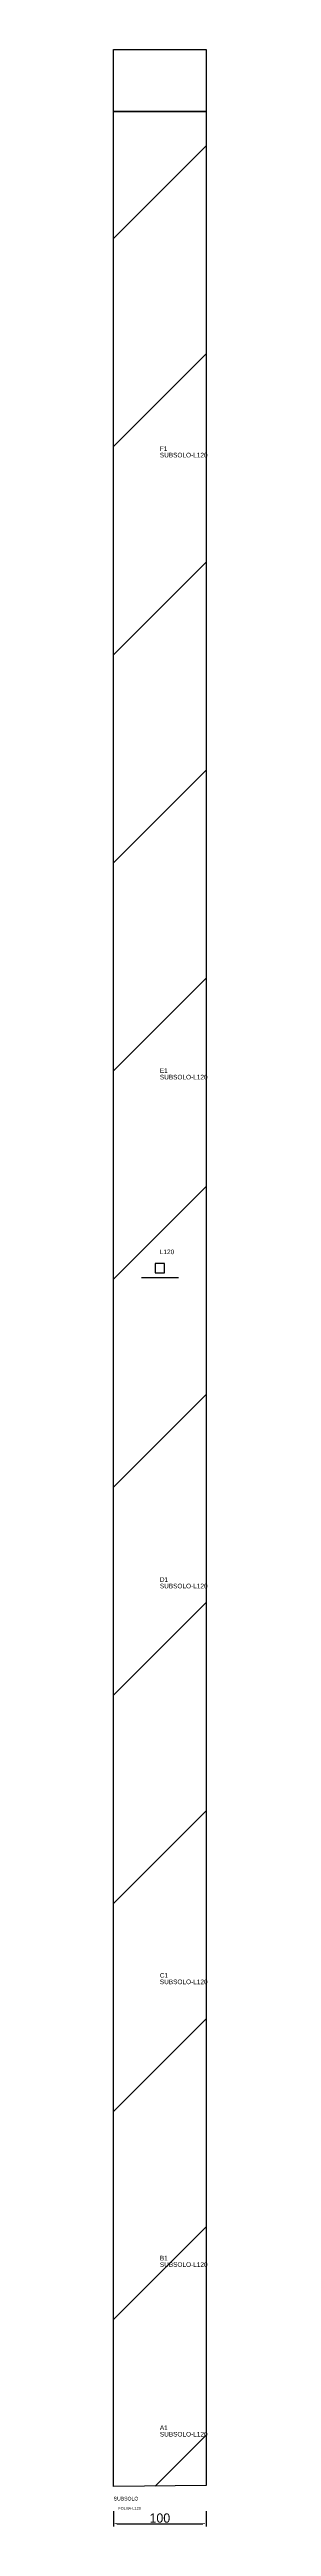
# Model space of a CAD drawing. Header units: metres. Extents: x 222 to 324, y -2470 to 24479.
# Drawn here: x 222 to 324, y -2470 to 202 of the extents above; entities that cross this region are included whole.
import ezdxf

# ---------------------------------------------------------------- set-up
doc = ezdxf.new("R2010")
doc.units = ezdxf.units.M
for name, color, linetype in [('3', 3, 'CONTINUOUS'), ('AUX00', 7, 'CONTINUOUS'), ('COTA', 241, 'CONTINUOUS'), ('FOLHA', 255, 'CONTINUOUS'), ('Hachura', 251, 'CONTINUOUS'), ('NOMENCLATURA', 7, 'CONTINUOUS'), ('Nível', 160, 'CONTINUOUS'), ('Painéis', 200, 'CONTINUOUS'), ('Pilares', 5, 'CONTINUOUS'), ('SARR_2.2x7', 40, 'CONTINUOUS')]:
    doc.layers.add(name, color=color, linetype=linetype)
doc.styles.add('ARIAL', font='Arial.ttf')
doc.styles.add('STR_STANDARD', font='arial.ttf')
doc.dimstyles.new('EZ DXF', dxfattribs={"dimtxt": 10, "dimasz": 3.5, "dimexe": 3, "dimexo": 1.5, "dimgap": 1, "dimtad": 1, "dimdec": 1, "dimdsep": 46, "dimcen": 2.5, "dimazin": 3, "dimtfac": 1, "dimtmove": 0, "dimatfit": 3})

msp = doc.modelspace()

# ---------------------------------------------------------------- hatches: boundary and pattern name
at = {"layer": 'Hachura'}
h = msp.add_hatch(dxfattribs=at)
h.set_pattern_fill('ANSI31', scale=50)
h.paths.add_polyline_path([(222.2, -2427.48), (222.2, 201.5), (322.2, 201.5), (322.2, -2426.23)])
h = msp.add_hatch(dxfattribs=at)
h.set_pattern_fill('ANSI31', scale=50)
h.paths.add_polyline_path([(222.2, -2427.48), (222.2, 201.5), (322.2, 201.5), (322.2, -2426.23)])

# ---------------------------------------------------------------- linework, layer by layer
at = {"layer": '3'}
msp.add_lwpolyline([(222.2, 134.52), (322.2, 134.52)], close=True, dxfattribs=at)
msp.add_lwpolyline([(222.2, 134.52), (322.2, 134.52)], close=True, dxfattribs=at)
at = {"layer": 'Painéis', "color": 200}
for p, q in [((222.2, -2427.48), (222.2, 201.5)), ((222.2, 201.5), (322.2, 201.5)), ((222.2, -2427.48), (222.2, 201.5)), ((222.2, 201.5), (322.2, 201.5)), ((322.2, 201.5), (322.2, -2426.23)), ((322.2, 201.5), (322.2, -2426.23)), ((322.2, -2426.23), (222.2, -2427.48)), ((322.2, -2426.23), (222.2, -2427.48))]:
    msp.add_line(p, q, dxfattribs=at)
at = {"layer": 'Pilares'}
msp.add_lwpolyline([(267.2, -1117.99), (277.2, -1117.99), (277.2, -1107.99), (267.2, -1107.99)], close=True, dxfattribs=at)
msp.add_lwpolyline([(267.2, -1117.99), (277.2, -1117.99), (277.2, -1107.99), (267.2, -1107.99)], close=True, dxfattribs=at)
at = {"layer": 'SARR_2.2x7'}
msp.add_line((252.2, -1122.99), (292.2, -1122.99), dxfattribs=at)
msp.add_line((252.2, -1122.99), (292.2, -1122.99), dxfattribs=at)

# ---------------------------------------------------------------- texts
at = {"layer": '3', "style": 'STR_STANDARD'}
for s, p in [('F1', (272.2, -231.48)), ('F1', (272.2, -231.48)), ('E1', (272.2, -902.48)), ('E1', (272.2, -902.48)), ('D1', (272.2, -1451.48)), ('D1', (272.2, -1451.48)), ('C1', (272.2, -1878.48)), ('C1', (272.2, -1878.48)), ('B1', (272.2, -2183.48)), ('B1', (272.2, -2183.48)), ('A1', (272.2, -2366.48)), ('A1', (272.2, -2366.48))]:
    msp.add_text(s, height=5, dxfattribs=at).set_placement(p)
at = {"layer": 'AUX00', "style": 'STR_STANDARD'}
for p in [(272.2, -238.48), (272.2, -238.48), (272.2, -909.48), (272.2, -909.48), (272.2, -1458.48), (272.2, -1458.48), (272.2, -1885.48), (272.2, -1885.48), (272.2, -2190.48), (272.2, -2190.48), (272.2, -2373.48), (272.2, -2373.48)]:
    msp.add_text('SUBSOLO-L120', height=5, dxfattribs=at).set_placement(p)
at = {"layer": 'FOLHA'}
msp.add_text('FOLHA-L120', height=3, dxfattribs=at).set_placement((227.2, -2452.48))
msp.add_text('FOLHA-L120', height=3, dxfattribs=at).set_placement((227.2, -2452.48))
at = {"layer": 'NOMENCLATURA', "insert": (272.2, -1092.99), "char_height": 5, "attachment_point": 1, "style": 'ARIAL'}
msp.add_mtext('L120', dxfattribs=at)
msp.add_mtext('L120', dxfattribs=at)
at = {"layer": 'Nível'}
msp.add_text('SUBSOLO', height=4, dxfattribs=at).set_placement((222.2, -2442.48))
msp.add_text('SUBSOLO', height=4, dxfattribs=at).set_placement((222.2, -2442.48))

# ---------------------------------------------------------------- dimensions: what is measured, and where the dimension line sits
at = {"layer": 'COTA'}
msp.add_linear_dim(base=(222.2, -2467.48), p1=(222.2, -2452.48), p2=(322.2, -2452.48), dimstyle='EZ DXF', dxfattribs=at).render()
msp.add_linear_dim(base=(222.2, -2467.48), p1=(222.2, -2452.48), p2=(322.2, -2452.48), dimstyle='EZ DXF', dxfattribs=at).render()

doc.saveas('drawing.dxf')
